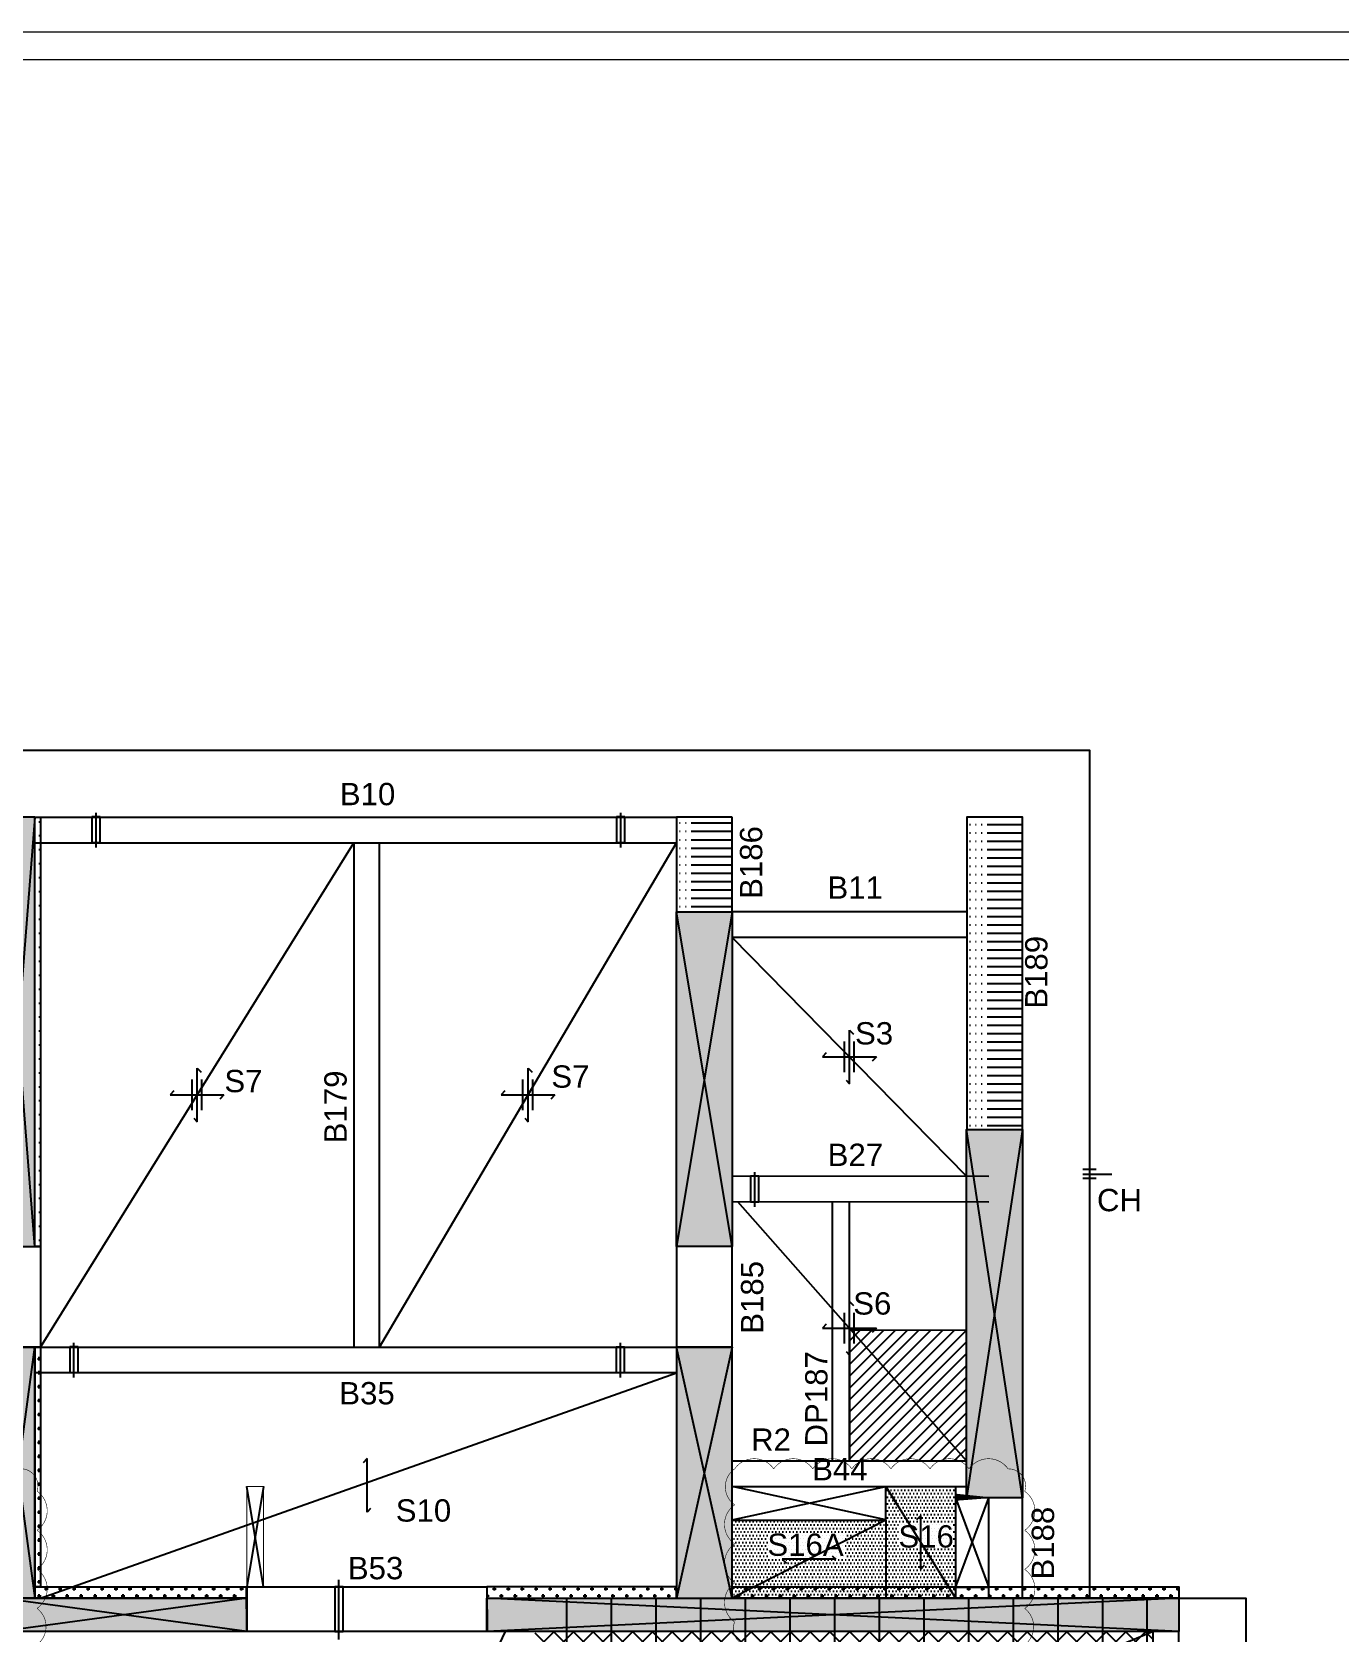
# Model space of a CAD drawing. Header units: metres. Extents: x 1798258 to 2151262, y -74142 to -14742.
# Drawn here: x 1852099 to 1863819, y -29080 to -14742 of the extents above; entities that cross this region are included whole.
import ezdxf
from ezdxf.enums import TextEntityAlignment as Align
from ezdxf.lldxf.tags import DXFTag

# ---------------------------------------------------------------- set-up
doc = ezdxf.new("R2010")
doc.units = ezdxf.units.M
doc.header["$MEASUREMENT"] = 0
doc.linetypes.add('ACAD_ISO02W100', pattern=[15, 12, -3])
doc.linetypes.add('CORE$0${ Gas Line }', pattern=[0])
for name, color, linetype in [('JW_  BAR', 221, 'Continuous'), ('JW_  BEAM', 4, 'Continuous'), ('JW_  BEAM NO', 21, 'Continuous'), ('JW_  COL', 221, 'Continuous'), ('JW_  COLFILL', 25, 'Continuous'), ('JW_  SLAB MARK', 3, 'Continuous'), ('JW_COLRED', 1, 'Continuous'), ('JW_CUTOUT', 31, 'ACAD_ISO02W100'), ('JW_FLARING', 151, 'Continuous')]:
    doc.layers.add(name, color=color, linetype=linetype)
doc.layers.add('JW_  TEMPLATE', color=7, linetype='Continuous', lineweight=0)
doc.styles.add('ROMANS', font='arial.ttf')
doc.styles.add('SC-BBS1', font='SansSerif')
tags = doc.linetypes.add('HIDDEN', pattern=[0.375, 0.25, -0.125]).pattern_tags.tags
tags[6:7] = [DXFTag(74, 4), DXFTag(75, 0), DXFTag(340, '0'), DXFTag(46, 1.0), DXFTag(50, 0.0), DXFTag(44, 0.0), DXFTag(45, 0.0)]
tags[4:5] = [DXFTag(74, 4), DXFTag(75, 0), DXFTag(340, '0'), DXFTag(46, 1.0), DXFTag(50, 0.0), DXFTag(44, 0.0), DXFTag(45, 0.0)]
doc.dimstyles.new('100mm', dxfattribs={"dimscale": 100, "dimtxt": 1.5, "dimasz": 1.199999999999999, "dimexe": 1, "dimexo": 1, "dimgap": 0.09, "dimtad": 0, "dimdec": 0, "dimzin": 0, "dimdsep": 46, "dimtxsty": 'ROMANS', "dimcen": 0.09, "dimclrd": 8, "dimclre": 8, "dimclrt": 2, "dimadec": 0, "dimazin": 0, "dimtfac": 1, "dimtdec": 0, "dimtofl": 0, "dimtmove": 0, "dimatfit": 3, "dimfxl": 1, "dimtolj": 1, "dimtzin": 0, "dimarcsym": 0})
pattern_1 = [(0, (-1187600.855265102, 53118.74694924323), (62.5, 62.5), [31.25, -93.75]), (90, (-1187585.230265102, 53103.12194924323), (-62.49999999999999, 62.5), [31.25, -93.75])]
pattern_2 = [(0, (-1187585.8553986, 53118.73020984286), (62.5, 62.5), [31.25, -93.75]), (90, (-1187570.2303986, 53103.10520984286), (-62.49999999999999, 62.5), [31.25, -93.75])]

# ---------------------------------------------------------------- blocks, each defined once
blk = doc.blocks.new('A$C388C335B')
at = {"layer": 'JW_  SLAB MARK'}
for p, q in [((-310.5169667005539, 0), (-262.0276968590915, 48.0723285228014)), ((310.5169667005539, 0), (-310.5169667005539, 0)), ((267.8402212485671, -38.81711931526661), (310.5169667005539, 0))]:
    blk.add_line(p, q, dxfattribs=at)
blk = doc.blocks.new('sd3')
at = {"layer": 'JW_  SLAB MARK', "xscale": 0.0393700787390117, "yscale": 0.0393700787390117, "zscale": 0.0393700787390117}
blk.add_blockref('A$C388C335B', (0, 0), dxfattribs=at)
blk = doc.blocks.new('sd1')
at = {"layer": 'JW_  SLAB MARK'}
for p, q in [((1.52823304416961, 10.54489059995103), (0, 12.22507742872403)), ((0, 12.22507742872403), (0, -12.22507742886955)), ((-12.22507742879679, 0), (-10.31605105713242, 1.892611359115107)), ((12.22507742923335, 0), (-12.22507742879679, 0)), ((-2.192684361332793, 6.989701254919053), (-2.192684361332793, -6.989701255137332)), ((2.298778251599287, 6.989701254919053), (2.298778251599287, -6.989701255137332)), ((10.54489060016931, -1.892611359115107), (12.22507742923335, 0)), ((0, -12.22507742886955), (-1.892611358955034, -10.31605105721974))]:
    blk.add_line(p, q, dxfattribs=at)
blk = doc.blocks.new('*U49')
at = {"layer": 'JW_  SLAB MARK'}
for p, q in [((0.149999999994486, 0.09999999999808462), (-0.1499999999938724, 0.09999999999808462)), ((-0.1499999999941792, 4.601985459195155e-13), (0.5000000000145521, -1.533995153169224e-12)), ((0.1499999999938724, -0.09999999999900502), (-0.149999999994486, -0.09999999999900502))]:
    blk.add_line(p, q, dxfattribs=at)
blk = doc.blocks.new('00 JW_ COLUMN')
at = {"layer": 'JW_  COL'}
for p, q in [((0, 1), (1, 0)), ((0, 0), (1, 1))]:
    blk.add_line(p, q, dxfattribs=at)
at = {"layer": 'JW_  COL', "color": 221}
blk.add_lwpolyline([(0, 0), (1, 0), (1, 1), (0, 1)], close=True, dxfattribs=at)
at = {"layer": 'JW_  COLFILL'}
blk.add_trace([(1, 1), (0, 1), (1, 0), (0, 0)], dxfattribs=at)
blk = doc.blocks.new('zw$3C9F')
at = {"layer": 'JW_COLRED'}
h = blk.add_hatch(dxfattribs=at)
h.set_pattern_fill('CROSS', color=256, scale=250)
h.set_pattern_definition([(0, (-1148650.8552651, 53118.74694924436), (62.5, 62.5), [31.25, -93.75]), (90, (-1148635.2302651, 53103.12194924436), (-62.49999999999999, 62.5), [31.25, -93.75])])
edge = h.paths.add_edge_path()
edge.add_line((49499.64105433202, 19005.12539120101), (49550.00000000256, 19005.12539120101))
edge.add_line((49550.00000000256, 19005.12539120101), (49550.00000000256, 15155.12539120101))
edge.add_line((49550.00000000233, 15155.12539120101), (49499.64105433202, 15155.12539120101))
edge.add_line((49499.64105433202, 15157.37807662868), (49499.64105433202, 19005.1253912009))
h = blk.add_hatch(dxfattribs=at)
h.set_pattern_fill('CROSS', color=256, scale=250)
h.set_pattern_definition(pattern_1)
edge = h.paths.add_edge_path()
edge.add_line((49495.63666437706, 14255.12850147246), (49550.00000000186, 14255.12850147246))
edge.add_line((49550.00000000186, 14255.12850147246), (49550.00000000186, 12105.12539120122))
edge.add_line((49550.00000000186, 12105.12539120151), (49500.00000000326, 12105.12383606572))
edge.add_line((49500.00000000326, 12105.12383606572), (49500.00000000326, 14255.12694633707))
h = blk.add_hatch(dxfattribs=at)
h.set_pattern_fill('CROSS', color=256, scale=250)
h.set_pattern_definition(pattern_1)
edge = h.paths.add_edge_path()
edge.add_line((49500.00000000303, 12105.20923068134), (51400.00000000233, 12105.20923068126))
edge.add_line((51400.00000000233, 12105.20923068126), (51400.00000000233, 12005.1896902029))
edge.add_line((51385.2487022758, 12005.18969020287), (49500.00000000349, 12005.18969020287))
edge.add_line((49500.00000000349, 12005.18969020287), (49500.00000000349, 12105.20923068117))
h = blk.add_hatch(dxfattribs=at)
h.set_pattern_fill('CROSS', color=256, scale=250)
h.set_pattern_definition(pattern_2)
h.paths.add_polyline_path([(55249.99814006872, 12107.32984860383), (53550.00000000442, 12107.32984860383), (53550.00000000442, 12007.34390322819), (55250.00185993547, 12007.34390322819)])
h = blk.add_hatch(dxfattribs=at)
h.set_pattern_fill('CROSS', color=256, scale=250)
h.set_pattern_definition(pattern_2)
edge = h.paths.add_edge_path(flags=17)
edge.add_line((59750.00000000442, 12007.42433981319), (53578.85633483366, 12005.20582778672))
edge = h.paths.add_edge_path(flags=17)
edge.add_line((59750.00000000442, 12007.42433981319), (53578.85633483366, 12005.20582778672))
h.paths.add_polyline_path([(59750.00000000442, 12107.32984860383), (59750.00000000442, 12007.42433981319), (55750.0000000021, 12007.34390322807), (55750.0000000021, 12107.3298486038)])
at = {"layer": 'JW_FLARING', "linetype": 'CORE$0${ Gas Line }', "ltscale": 100}
h = blk.add_hatch(dxfattribs=at)
h.set_pattern_fill('ACAD_ISO06W100', color=256, scale=15)
h.set_pattern_definition([(0, (-229994.2881488714, 457869.8703862872), (0, 75), [360, -45, 7.5, -45, 7.5, -97.5]), (0, (-229994.2881488714, 457869.8703862872), (0, 75), [-510, 7.5, -45])])
edge = h.paths.add_edge_path()
edge.add_line((55249.99999744887, 18157.33952713067), (55750.00000255578, 18157.34827932478))
edge.add_line((55750.00000255578, 18157.34827932478), (55750.00000255578, 19007.34390322749))
edge.add_line((55750.00000255578, 19007.34390322749), (55250.00000000233, 19007.34390322749))
edge.add_line((55250.00000000233, 19007.34390322749), (55250.41779156332, 18167.33515105945))
h = blk.add_hatch(dxfattribs=at)
h.set_pattern_fill('ACAD_ISO06W100', color=256, scale=15)
h.set_pattern_definition([(0, (-370217.9933888097, 457182.3177644623), (0, 75), [360, -45, 7.5, -45, 7.5, -97.5]), (0, (-370217.9933888097, 457182.3177644623), (0, 75), [-510, 7.5, -45])])
h.paths.add_polyline_path([(57850.20816885913, 16207.34390322703), (57850.41633771546, 19007.34390322751), (58350.41633771546, 19007.34390322751), (58349.79183114623, 16207.34390322691)])
at = {"layer": 'JW_COLRED'}
for points, elevation in [([(49499.64105433202, 19007.34390322772), (49550.00000000256, 19007.34390322772), (49550.00000000256, 15157.34390322772), (49499.64105433202, 15157.34390322772)], 60085.51790145865), ([(49500.00000000326, 14257.34545836358), (49550.00000000186, 14257.34701349917), (49550.00000000186, 12107.34390322822), (49500.00000000326, 12107.34234809263)], 60085.51789982232), ([(49500.00000000303, 12107.42774270805), (51400.00000000233, 12107.42774270802), (51400.00000000233, 12007.40820222955), (49500.00000000303, 12007.40820222958)], 79904.78500854128), ([(55250.0000000021, 12107.32984860383), (53550.00000000442, 12107.32984860383), (53550.00000000442, 12007.34390322819), (55250.0000000021, 12007.34390322819)], 60085.51789982232), ([(55750.0000000021, 12107.3298486038), (59750.00000000442, 12107.32984860383), (59750.00000000442, 12007.42433981319), (55750.0000000021, 12007.34390322807)], 60085.51789982232)]:
    blk.add_lwpolyline(points, close=True, dxfattribs=dict(at, elevation=elevation))
at = {"layer": 'JW_FLARING', "linetype": 'CORE$0${ Gas Line }', "ltscale": 100, "elevation": 60085.51789982232}
for points in [[(55750.00000255578, 19007.34390322751), (55250.00000000233, 19007.34390322749), (55249.99999744887, 18157.33952713067), (55750.00000255578, 18157.34827932478)], [(57850.20816885913, 16207.34390322703), (58349.79183114623, 16207.34390322691), (58350.41633771546, 19007.34390322751), (57850.41633771546, 19007.34390322751)]]:
    blk.add_lwpolyline(points, close=True, dxfattribs=at)
for p, xscale, yscale, zscale in [((55750.00000000233, 15157.34390322772, 60085.51789982233), -500, 3000, 301.0852557629114), ((58350.00000000256, 12907.34390322697, 60085.51789982233), -500, 3300, 301.0836972234538), ((59750.00000000442, 11707.34390322807, 60085.51789982233), -6200, 300, 6186.143665168785)]:
    blk.add_blockref('00 JW_ COLUMN', p, dxfattribs=dict(xscale=xscale, yscale=yscale, zscale=zscale))
at = {"xscale": 500, "yscale": 2250, "zscale": 300.717891342123, "rotation": 180}
blk.add_blockref('00 JW_ COLUMN', (55750.0000000021, 14257.34390322809, 60085.51789982233), dxfattribs=at)
at = {"layer": 'JW_COLRED', "zscale": 300.717891342123, "rotation": 180}
for p, xscale, yscale in [((49499.64105433435, 19007.34390322761, 60085.51790145865), 300, 3850), ((49200.00000000559, 14257.3439032281, 60085.51789982232), -300, 2250)]:
    blk.add_blockref('00 JW_ COLUMN', p, dxfattribs=dict(at, xscale=xscale, yscale=yscale))
at = {"layer": 'JW_COLRED', "xscale": -2200, "yscale": 300, "zscale": 2199.967606666149}
blk.add_blockref('00 JW_ COLUMN', (51400.00000000442, 11707.34390322807, 60085.51789982233), dxfattribs=at)
blk = doc.blocks.new('HG')
at = {"layer": 'JW_CUTOUT', "linetype": 'Continuous', "ltscale": 50}
for p, q in [((1854174.029981395, 471323.4709137928, 116860.156839863), (1854024.031478918, 472223.462055521, 116860.1568356109)), ((1854172.367317256, 472223.2233838591, 116860.1568356109), (1854024.031478918, 471323.4709137928, 116860.156839863)), ((1858374.022920743, 471923.6543438074, 116860.1568495126), (1859749.022920744, 472223.6543438248, 116860.1568495126)), ((1859749.022920744, 471923.6543438074, 116860.1568495126), (1858374.022920852, 472223.6543438012, 116860.1568495126))]:
    blk.add_line(p, q, dxfattribs=at)
at = {"layer": 'JW_CUTOUT', "linetype": 'Continuous', "ltscale": 50, "const_width": 9.99990016543021, "elevation": 116860.1568203476}
blk.add_lwpolyline([(1854024.031478918, 472223.462055521), (1854024.031478918, 471323.4709137928), (1854174.029981395, 471323.4709137928), (1854174.029981395, 472223.462055521)], close=True, dxfattribs=at)
at = {"layer": 'JW_CUTOUT', "linetype": 'Continuous', "ltscale": 50, "const_width": 10}
for points, elevation in [([(1858374.022920744, 471923.6543438074), (1858374.022920744, 472223.6543438012), (1859749.022920637, 472223.6543438016), (1859749.022920744, 471923.6543438074), (1858374.022920744, 471923.6543438074)], 116860.1568495126), ([(1860674.019310889, 471322.6150222615), (1860374.019310888, 471322.6150222579), (1860374.019310891, 472123.1049287153), (1860674.019310888, 472123.1049287149), (1860674.019310888, 471318.0737020607)], 116860.1568398751)]:
    blk.add_lwpolyline(points, dxfattribs=dict(at, elevation=elevation))
at = {"layer": 'JW_CUTOUT', "linetype": 'Continuous', "ltscale": 50, "elevation": 116860.1568451175}
blk.add_lwpolyline([(1860374.019310891, 472123.1049287153), (1860674.019310888, 471318.0737020607), (1860374.019310889, 471318.0737020607), (1860674.019310888, 472123.1049287149)], dxfattribs=at)
blk = doc.blocks.new('HDRG')
at = {"layer": 'JW_CUTOUT', "linetype": 'Continuous', "ltscale": 50}
for p, q in [((1352635.486041433, -21776.28196197848, 116860.1568302376), (1352635.486041433, -22006.28196197848, 116860.1568302376)), ((1352710.486041433, -21776.28196197848, 116860.1568302376), (1352635.486041433, -21776.28196197848, 116860.1568302376)), ((1352672.986041433, -22048.85961057148, 116860.1568302376), (1352672.986041433, -21740.22118303454, 116860.1568302376)), ((1352710.486041433, -22006.28196197848, 116860.1568302376), (1352710.486041433, -21776.28196197848, 116860.1568302376)), ((1357337.034413828, -21776.28228833742, 116860.1568302376), (1357337.034413828, -22006.28228833742, 116860.1568302376)), ((1357412.034413828, -21776.28228833742, 116860.1568302376), (1357337.034413828, -21776.28228833742, 116860.1568302376)), ((1357374.534413828, -22048.85993693042, 116860.1568302376), (1357374.534413828, -21740.22150939349, 116860.1568302376)), ((1357412.034413828, -22006.28228833742, 116860.1568302376), (1357412.034413828, -21776.28228833742, 116860.1568302376)), ((1352635.486041433, -22006.28196197848, 116860.1568302376), (1352710.486041433, -22006.28196197848, 116860.1568302376)), ((1357337.034413828, -22006.28228833742, 116860.1568302376), (1357412.034413828, -22006.28228833742, 116860.1568302376)), ((1358537.035141317, -24996.23478837871, 116860.1568302376), (1358537.035141317, -25226.23478837871, 116860.1568302376)), ((1358612.035141317, -24996.23478837871, 116860.1568302376), (1358537.035141317, -24996.23478837871, 116860.1568302376)), ((1358574.535141317, -25268.8124369717, 116860.1568302376), (1358574.535141317, -24960.17400943477, 116860.1568302376)), ((1358612.035141317, -25226.23478837871, 116860.1568302376), (1358612.035141317, -24996.23478837871, 116860.1568302376)), ((1358537.035141317, -25226.23478837871, 116860.1568302376), (1358612.035141317, -25226.23478837871, 116860.1568302376)), ((1352474.890245451, -26798.84890514625, 116860.1568302376), (1352474.890245451, -26490.21047760931, 116860.1568302376)), ((1357371.672398665, -26798.85267970223, 116860.1568302376), (1357371.672398665, -26490.21425216529, 116860.1568302376)), ((1352437.390245451, -26526.27125655325, 116860.1568302376), (1352437.390245451, -26756.27125655325, 116860.1568302376)), ((1352512.390245451, -26526.27125655325, 116860.1568302376), (1352437.390245451, -26526.27125655325, 116860.1568302376)), ((1352512.390245451, -26756.27125655325, 116860.1568302376), (1352512.390245451, -26526.27125655325, 116860.1568302376)), ((1357334.172398665, -26526.27503110923, 116860.1568302376), (1357334.172398665, -26756.27503110923, 116860.1568302376)), ((1357409.172398665, -26526.27503110923, 116860.1568302376), (1357334.172398665, -26526.27503110923, 116860.1568302376)), ((1357409.172398665, -26756.27503110923, 116860.1568302376), (1357409.172398665, -26526.27503110923, 116860.1568302376)), ((1352437.390245451, -26756.27125655325, 116860.1568302376), (1352512.390245451, -26756.27125655325, 116860.1568302376)), ((1357334.172398665, -26756.27503110923, 116860.1568302376), (1357409.172398665, -26756.27503110923, 116860.1568302376)), ((1354812.034414531, -28674.85422541184, 116860.1568302376), (1354812.034414531, -29074.85422541184, 116860.1568302376)), ((1354887.034414531, -28674.85422541184, 116860.1568302376), (1354812.034414531, -28674.85422541184, 116860.1568302376)), ((1354849.534414531, -29148.9023099214, 116860.1568302376), (1354849.534414531, -28612.13982724847, 116860.1568302376)), ((1354887.034414531, -29074.85422541184, 116860.1568302376), (1354887.034414531, -28674.85422541184, 116860.1568302376)), ((1354812.034414531, -29074.85422541184, 116860.1568302376), (1354887.034414531, -29074.85422541184, 116860.1568302376))]:
    blk.add_line(p, q, dxfattribs=at)
blk = doc.blocks.new('*D64')
at = {"color": 8, "linetype": 'HIDDEN', "lineweight": -2, "transparency": 16777216}
for p, q in [((-7059.234111071099, -1898.322578432453), (-7059.234111071099, -3291.101811459324)), ((-1409.234154091217, -1898.329191165671), (-1409.234154091217, -3291.101811459324))]:
    blk.add_line(p, q, dxfattribs=at)
at = {"color": 8, "linetype": 'Continuous', "lineweight": -2, "transparency": 16777216}
for p, q in [((-6939.234111071099, -3191.101811459324), (-5578.500162594801, -3191.101811459324)), ((-1529.234154091217, -3191.101811459324), (-2889.968102567515, -3191.101811459324))]:
    blk.add_line(p, q, dxfattribs=at)
at = {"color": 8, "transparency": 16777216}
for points in [[(-6939.234111071099, -3171.101811459324), (-6939.234111071099, -3211.101811459324), (-7059.234111071099, -3191.101811459324)], [(-1529.234154091217, -3211.101811459324), (-1529.234154091217, -3171.101811459324), (-1409.234154091217, -3191.101811459324)]]:
    blk.add_solid(points, dxfattribs=at)
at = {"layer": 'Defpoints', "color": 0, "transparency": 16777216}
for p in [(-7059.234111071099, -1798.322578432453), (-1409.234154091217, -1798.329191165671), (-1409.234154091217, -3191.101811459324)]:
    blk.add_point(p, dxfattribs=at)
at = {"color": 2, "lineweight": -2, "transparency": 16777216, "insert": (-4234.234132581158, -3191.101811459324), "char_height": 150, "attachment_point": 5, "style": 'ROMANS'}
blk.add_mtext('\\A1;\\fArial|b0|i0|c0|p34;T8@200C/C EXTRA @ TOP', dxfattribs=at)
blk = doc.blocks.new('*D65')
at = {"color": 8, "linetype": 'HIDDEN', "lineweight": -2, "transparency": 16777216}
for p, q in [((-7859.234111071099, 327.0237195925292), (-7859.234111071099, 1104.089581380758)), ((-1409.234275554307, -75.02988442014612), (-1409.234275554307, 1104.089581380758))]:
    blk.add_line(p, q, dxfattribs=at)
at = {"color": 8, "linetype": 'Continuous', "lineweight": -2, "transparency": 16777216}
for p, q in [((-7739.234111071099, 1004.089581380758), (-5978.500223326346, 1004.089581380758)), ((-1529.234275554307, 1004.089581380758), (-3289.96816329906, 1004.089581380758))]:
    blk.add_line(p, q, dxfattribs=at)
at = {"color": 8, "transparency": 16777216}
for points in [[(-7739.234111071099, 1024.089581380758), (-7739.234111071099, 984.0895813807583), (-7859.234111071099, 1004.089581380758)], [(-1529.234275554307, 984.0895813807583), (-1529.234275554307, 1024.089581380758), (-1409.234275554307, 1004.089581380758)]]:
    blk.add_solid(points, dxfattribs=at)
at = {"layer": 'Defpoints', "color": 0, "transparency": 16777216}
for p in [(-1409.234275554307, 1004.089581380758), (-7859.234111071099, 227.0237195925292), (-1409.234275554307, -175.0298844201461)]:
    blk.add_point(p, dxfattribs=at)
at = {"color": 2, "lineweight": -2, "transparency": 16777216, "insert": (-4634.234193312703, 1004.089581380758), "char_height": 150, "attachment_point": 5, "style": 'ROMANS'}
blk.add_mtext('\\A1;\\fArial|b0|i0|c0|p34;T8@200C/C EXTRA @ TOP', dxfattribs=at)
blk = doc.blocks.new('*D66')
at = {"color": 8, "linetype": 'HIDDEN', "lineweight": -2, "transparency": 16777216}
for p, q in [((-1409.234154091217, 6277.023719593111), (-1409.234154091217, 5095.459101945653)), ((-6659.234111071099, 5877.023719592908), (-6659.234111071099, 5095.459101945653))]:
    blk.add_line(p, q, dxfattribs=at)
at = {"color": 8, "linetype": 'Continuous', "lineweight": -2, "transparency": 16777216}
for p, q in [((-6539.234111071099, 5195.459101945653), (-5378.500162594801, 5195.459101945653)), ((-1529.234154091217, 5195.459101945653), (-2689.968102567515, 5195.459101945653))]:
    blk.add_line(p, q, dxfattribs=at)
at = {"color": 8, "transparency": 16777216}
for points in [[(-6539.234111071099, 5215.459101945653), (-6539.234111071099, 5175.459101945653), (-6659.234111071099, 5195.459101945653)], [(-1529.234154091217, 5175.459101945653), (-1529.234154091217, 5215.459101945653), (-1409.234154091217, 5195.459101945653)]]:
    blk.add_solid(points, dxfattribs=at)
at = {"layer": 'Defpoints', "color": 0, "transparency": 16777216}
for p in [(-1409.234154091217, 6377.023719593111), (-6659.234111071099, 5977.023719592908), (-1409.234154091217, 5195.459101945653)]:
    blk.add_point(p, dxfattribs=at)
at = {"color": 2, "lineweight": -2, "transparency": 16777216, "insert": (-4034.234132581158, 5195.459101945653), "char_height": 150, "attachment_point": 5, "style": 'ROMANS'}
blk.add_mtext('\\A1;\\fArial|b0|i0|c0|p34;T8@200C/C EXTRA @ TOP', dxfattribs=at)
blk = doc.blocks.new('*D67')
at = {"color": 8, "linetype": 'HIDDEN', "lineweight": -2, "transparency": 16777216}
for p, q in [((-1409.234275554307, 8475.316413605215), (-1409.234275554307, 7573.601167123576)), ((-6659.234111071099, 7797.996449324128), (-6659.234111071099, 7573.601167123576))]:
    blk.add_line(p, q, dxfattribs=at)
at = {"color": 8, "linetype": 'Continuous', "lineweight": -2, "transparency": 16777216}
for p, q in [((-6539.234111071099, 7673.601167123576), (-5378.500223326346, 7673.601167123576)), ((-1529.234275554307, 7673.601167123576), (-2689.96816329906, 7673.601167123576))]:
    blk.add_line(p, q, dxfattribs=at)
at = {"color": 8, "transparency": 16777216}
for points in [[(-6539.234111071099, 7693.601167123576), (-6539.234111071099, 7653.601167123576), (-6659.234111071099, 7673.601167123576)], [(-1529.234275554307, 7653.601167123576), (-1529.234275554307, 7693.601167123576), (-1409.234275554307, 7673.601167123576)]]:
    blk.add_solid(points, dxfattribs=at)
at = {"layer": 'Defpoints', "color": 0, "transparency": 16777216}
for p in [(-1409.234275554307, 8575.316413605215), (-6659.234111071099, 7897.996449324128), (-1409.234275554307, 7673.601167123576)]:
    blk.add_point(p, dxfattribs=at)
at = {"color": 2, "lineweight": -2, "transparency": 16777216, "insert": (-4034.234193312703, 7673.601167123576), "char_height": 150, "attachment_point": 5, "style": 'ROMANS'}
blk.add_mtext('\\A1;\\fArial|b0|i0|c0|p34;T8@200C/C EXTRA @ TOP', dxfattribs=at)
blk = doc.blocks.new('RP')
at = {"layer": 'JW_  BAR'}
for points, elevation in [([(-6659.234111071099, 8977.37001761789), (-6659.234111071099, 7897.996449324128)], 116860.1568468915), ([(-6259.234111071099, 8977.37001761789), (-6259.234111071099, 7897.996449324128)], 116860.1568468915), ([(-5859.234111071099, 8977.37001761789), (-5859.234111071099, 7897.996449324128)], 116860.1568468915), ([(-5459.234111071099, 8977.37001761789), (-5459.234111071099, 7897.996449324128)], 116860.1568468915), ([(-5059.234111071099, 8977.37001761789), (-5059.234111071099, 7897.996449324128)], 116860.1568468915), ([(-4659.234111071099, 8977.37001761789), (-4659.234111071099, 7897.996449324128)], 116860.1568468915), ([(-4259.234111071099, 8977.37001761789), (-4259.234111071099, 7897.996449324128)], 116860.1568468915), ([(-3859.234111071099, 8977.37001761789), (-3859.234111071099, 7897.996449324128)], 116860.1568468915), ([(-3459.234111071099, 8977.37001761789), (-3459.234111071099, 7897.996449324128)], 116860.1568468915), ([(-3059.234111071099, 8977.37001761789), (-3059.234111071099, 7897.996449324128)], 116860.1568468915), ([(-2659.234111071099, 8977.37001761789), (-2659.234111071099, 7897.996449324128)], 116860.1568468915), ([(-2259.234111071099, 8977.37001761789), (-2259.234111071099, 7897.996449324128)], 116860.1568468915), ([(-1859.234111071099, 8977.37001761789), (-1859.234111071099, 7897.996449324128)], 116860.1568468915), ([(-1459.234111071099, 8977.37001761789), (-1459.234111071099, 7897.996449324128)], 116860.1568468915), ([(-6659.234111071099, 5977.023719592908), (-6659.234111071099, 6952.023719592908)], 116860.1568468915), ([(-6259.234111071099, 5977.023719592908), (-6259.234111071099, 6952.023719592908)], 116860.1568468915), ([(-5859.234111071099, 5977.023719592908), (-5859.234111071099, 6952.023719592908)], 116860.1568468915), ([(-5459.234111071099, 5977.023719592908), (-5459.234111071099, 6952.023719592908)], 116860.1568468915), ([(-5059.234111071099, 5977.023719592908), (-5059.234111071099, 6952.023719592908)], 116860.1568468915), ([(-4659.234111071099, 5977.023719592908), (-4659.234111071099, 6952.023719592908)], 116860.1568468915), ([(-4259.234111071099, 5977.023719592908), (-4259.234111071099, 6952.023719592908)], 116860.1568468915), ([(-3859.234111071099, 5977.023719592908), (-3859.234111071099, 6952.023719592908)], 116860.1568468915), ([(-3459.234111071099, 5977.023719592908), (-3459.234111071099, 6952.023719592908)], 116860.1568468915), ([(-3059.234111071099, 5977.023719592908), (-3059.234111071099, 6952.023719592908)], 116860.1568468915), ([(-2659.234111071099, 5977.023719592908), (-2659.234111071099, 6952.023719592908)], 116860.1568468915), ([(-2259.234111071099, 5977.023719592908), (-2259.234111071099, 6952.023719592908)], 116860.1568468915), ([(-1859.234111071099, 5977.023719592908), (-1859.234111071099, 6952.023719592908)], 116860.1568468915), ([(-1459.234111071099, 5977.023719592908), (-1459.234111071099, 6952.023719592908)], 116860.1568468915), ([(-7859.234111071099, 227.0237195925292), (-7859.234111071099, -852.349848701233)], 45831.02795572554), ([(-7459.234111071099, 227.0237195925292), (-7459.234111071099, -852.349848701233)], 45831.02795572554), ([(-7059.234111071099, 227.0237195925292), (-7059.234111071099, -852.349848701233)], 45831.02795572554), ([(-6659.234111071099, 227.0237195925292), (-6659.234111071099, -852.349848701233)], 45831.02795572554), ([(-6259.234111071099, 227.0237195925292), (-6259.234111071099, -852.349848701233)], 45831.02795572554), ([(-5859.234111071099, 227.0237195925292), (-5859.234111071099, -852.349848701233)], 45831.02795572554), ([(-5459.234111071099, 227.0237195925292), (-5459.234111071099, -852.349848701233)], 45831.02795572554), ([(-5059.234111071099, 227.0237195925292), (-5059.234111071099, -852.349848701233)], 45831.02795572554), ([(-4659.234111071099, 227.0237195925292), (-4659.234111071099, -852.349848701233)], 45831.02795572554), ([(-4259.234111071099, 227.0237195925292), (-4259.234111071099, -852.349848701233)], 45831.02795572554), ([(-3859.234111071099, 227.0237195925292), (-3859.234111071099, -852.349848701233)], 45831.02795572554), ([(-3459.234111071099, 227.0237195925292), (-3459.234111071099, -852.349848701233)], 45831.02795572554), ([(-3059.234111071099, 227.0237195925292), (-3059.234111071099, -852.349848701233)], 45831.02795572554), ([(-2659.234111071099, 227.0237195925292), (-2659.234111071099, -852.349848701233)], 45831.02795572554), ([(-2259.234111071099, 227.0237195925292), (-2259.234111071099, -852.349848701233)], 45831.02795572554), ([(-1859.234111071099, 227.0237195925292), (-1859.234111071099, -852.349848701233)], 45831.02795572554), ([(-1459.234111071099, 227.0237195925292), (-1459.234111071099, -852.349848701233)], 45831.02795572554), ([(-7059.234111071099, -2773.322578432453), (-7059.234111071099, -1798.322578432453)], 45831.02795572554), ([(-6659.234111071099, -2773.322578432453), (-6659.234111071099, -1798.322578432453)], 45831.02795572554), ([(-6259.234111071099, -2773.322578432453), (-6259.234111071099, -1798.322578432453)], 45831.02795572554), ([(-5859.234111071099, -2773.322578432453), (-5859.234111071099, -1798.322578432453)], 45831.02795572554), ([(-5459.234111071099, -2773.322578432453), (-5459.234111071099, -1798.322578432453)], 45831.02795572554), ([(-5059.234111071099, -2773.322578432453), (-5059.234111071099, -1798.322578432453)], 45831.02795572554), ([(-4659.234111071099, -2773.322578432453), (-4659.234111071099, -1798.322578432453)], 45831.02795572554), ([(-4259.234111071099, -2773.322578432453), (-4259.234111071099, -1798.322578432453)], 45831.02795572554), ([(-3859.234111071099, -2773.322578432453), (-3859.234111071099, -1798.322578432453)], 45831.02795572554), ([(-3459.234111071099, -2773.322578432453), (-3459.234111071099, -1798.322578432453)], 45831.02795572554), ([(-3059.234111071099, -2773.322578432453), (-3059.234111071099, -1798.322578432453)], 45831.02795572554), ([(-2659.234111071099, -2773.322578432453), (-2659.234111071099, -1798.322578432453)], 45831.02795572554), ([(-2259.234111071099, -2773.322578432453), (-2259.234111071099, -1798.322578432453)], 45831.02795572554), ([(-1859.234111071099, -2773.322578432453), (-1859.234111071099, -1798.322578432453)], 45831.02795572554), ([(-1459.234111071099, -2773.322578432453), (-1459.234111071099, -1798.322578432453)], 45831.02795572554)]:
    blk.add_lwpolyline(points, dxfattribs=dict(at, elevation=elevation))
at = {"linetype": 'Continuous', "lineweight": -2}
for base, p1, p2, picture, middle in [((-1409.234275554307, 7673.601167123576, 71029.12889116594), (-6659.234111071099, 7897.996449324128, 116860.1568468915), (-1409.234275554307, 8575.316413605215, 116852.4672890838), '*D67', (-4034.234193312703, 7673.601167123576, 71029.12889116594)), ((-1409.234275554307, 1004.089581380758), (-7859.234111071099, 227.0237195925292, 45831.02795572554), (-1409.234275554307, -175.0298844201461, 45823.33839791789), '*D65', (-4634.234193312703, 1004.089581380758))]:
    dim = blk.add_linear_dim(base=base, p1=p1, p2=p2, text='\\fArial|b0|i0|c0|p34;T8@200C/C EXTRA @ TOP', dimstyle='100mm', dxfattribs=at)
    dim.commit()
    dim.dimension.update_dxf_attribs({"geometry": picture, "text_midpoint": middle})
for base, p1, p2, picture, middle in [((-1409.234154091217, 5195.459101945653, 71029.12889116594), (-6659.234111071099, 5977.023719592908, 116860.1568468915), (-1409.234154091217, 6377.023719593111, 116860.1568398751), '*D66', (-4034.234132581158, 5195.459101945653, 71029.12889116594)), ((-1409.234154091217, -3191.101811459324), (-7059.234111071099, -1798.322578432453, 45831.02795572554), (-1409.234154091217, -1798.329191165671, 45829.01664717581), '*D64', (-4234.234132581158, -3191.101811459324))]:
    dim = blk.add_linear_dim(base=base, p1=p1, p2=p2, text='\\fArial|b0|i0|c0|p34;T8@200C/C EXTRA @ TOP', dimstyle='100mm', override={"dimtxsty": 'ROMANS'}, dxfattribs=at)
    dim.commit()
    dim.dimension.update_dxf_attribs({"geometry": picture, "text_midpoint": middle})

msp = doc.modelspace()

# ---------------------------------------------------------------- hatches: boundary and pattern name
h = msp.add_hatch()
h.set_pattern_fill('DOTS', color=8, scale=500)
h.set_pattern_definition([(0, (1858374.019310888, -28776.92629794247), (15.625, 31.25), [0, -31.25])])
edge = h.paths.add_edge_path()
edge.add_line((1858374.049678644, -28776.92629793912), (1858374.019310888, -28076.92629793914))
edge.add_line((1858374.019310888, -28076.92629793914), (1859749.019310888, -28076.92629793962))
edge.add_line((1859749.019310888, -28076.92629793962), (1859749.019310889, -27776.92629794026))
edge.add_line((1859749.019310889, -27776.92629794026), (1860374.019310889, -27776.92629794222))
edge.add_line((1860374.019310889, -27776.92629794222), (1860374.019310888, -28776.92629794247))
edge.add_line((1860374.019310888, -28776.92629794247), (1858374.019310888, -28776.92629793912))
at = {"layer": 'JW_  BEAM'}
h = msp.add_hatch(dxfattribs=at)
h.set_pattern_fill('ANSI31', color=8, scale=600)
h.set_pattern_definition([(45, (1117058.04001325, 538640.6674015365), (-53.03300858899106, 53.03300858899106), [])])
h.paths.add_polyline_path([(1860474.019310888, -26376.3512909262), (1859423.602973175, -26377.50130495209), (1859423.602973175, -27547.50130495222), (1860474.019310888, -27546.35129092609)])
h = msp.add_hatch(dxfattribs=at)
h.set_pattern_fill('ANSI37', color=8, scale=1000, angle=270)
h.set_pattern_definition([(315, (0, 0), (88.38834764831846, 88.38834764831842), []), (404.9999999999999, (0, 0), (-88.38834764831842, 88.38834764831846), [])])
h.paths.add_polyline_path([(1862144.019482986, -29076.92629793879), (1856604.299154733, -29076.92629793879), (1856604.299154733, -31376.92629793914), (1862144.019482986, -31376.92629793914)])

# ---------------------------------------------------------------- linework, layer by layer
at = {"color": 8, "elevation": 116860.1568398751}
msp.add_lwpolyline([(1858374.049678644, -28776.92629793912), (1858374.019310888, -28076.92629793914), (1859749.019310888, -28076.92629793962), (1859749.019310889, -27776.92629794026), (1860374.019310889, -27776.92629794222), (1860374.019310888, -28776.92629794247), (1858374.019310888, -28776.92629793912)], dxfattribs=at)
at = {"layer": 'JW_  BEAM'}
for p, q in [((1852124.019310889, -21776.93697153553, 116860.1568398751), (1857874.019324525, -21776.93732972347, 116860.1568398751)), ((1852124.019296561, -22006.93697153553, 116860.1568398751), (1857874.019310197, -22006.93732972347, 116860.1568398751)), ((1854983.698540214, -22006.93714967536, 116860.1568398751), (1854983.737983546, -26526.92629793914, 116860.1568398751)), ((1855213.737858409, -26526.92629793914, 116860.1568398751), (1855214.019310889, -22006.93716402262, 116860.1568398751)), ((1860474.355354899, -22626.92629792643, 116860.1568398751), (1858374.019310887, -22626.92629793017, 116860.1568398751)), ((1860474.355354899, -22856.9262979262, 116860.1568398751), (1858374.019310887, -22856.92629793017, 116860.1568398751)), ((1860674.019310888, -24996.92629793914, 116860.1568398751), (1858374.019310888, -24996.89420587452, 116860.1568398751)), ((1860674.019310888, -25226.92629793914, 116860.1568398751), (1858374.019310888, -25226.89420587452, 116860.1568398751)), ((1858374.019310889, -27546.92629793914, 116860.1568398751), (1860474.019310889, -27546.92629793914, 149096.3638671605)), ((1858374.019310889, -27776.92629793914, 116860.1568398751), (1860474.019310888, -27776.92629793914, 116860.1568398751)), ((1860674.019310888, -28781.46761813964, 65680.45683987509), (1860674.019310889, -27876.92629795784, 116860.1568398751)), ((1860974.019310888, -28781.46761813964, 65680.45683987509), (1860974.019310889, -27876.92629795807, 116860.1568398751)), ((1856340.291686332, -29076.92629793926, 116860.1568398751), (1855373.871420097, -31097.62321824815, 116860.1568398751)), ((1862144.019310889, -31376.92629793914, 116860.1568398751), (1862144.019483032, -29076.31363964545, 116868.2043096581)), ((1862374.019310889, -31376.92629793914, 116860.1568398751), (1862374.019483032, -29076.3136396458, 116868.2043096581))]:
    msp.add_line(p, q, dxfattribs=at)
at = {"layer": 'JW_  BEAM', "linetype": 'HIDDEN', "ltscale": 500}
for p, q in [((1859271.050754237, -27547.7173346722, 91275.75137653534), (1859271.050754236, -25226.90672221846, 91275.75137653534)), ((1859423.602973175, -27546.92415625995, 116860.1568495127), (1859423.602973174, -25226.90885079048, 116860.1568495127))]:
    msp.add_line(p, q, dxfattribs=at)
at = {"layer": 'JW_  BEAM'}
for points, elevation in [([(1802624.019310881, -27576.9262966368), (1802024.019310889, -27576.92629793914), (1802024.019310889, -21176.92629793937), (1861574.019310889, -21176.92629794302), (1861574.019310889, -28776.92629793891)], 116860.1568176), ([(1862374.019310884, -28776.92629793914), (1862974.019310889, -28776.92629793914), (1862974.019310889, -40526.92629793914), (1862374.019310889, -40526.92629793931)], 116860.1568398751)]:
    msp.add_lwpolyline(points, dxfattribs=dict(at, elevation=elevation))
for points, elevation in [([(1852174.019310884, -26526.91224329987), (1851774.019310884, -26526.98009671596), (1851774.019310884, -25626.98009671009), (1852174.019310884, -25626.91224329401)], 116860.1568431478), ([(1858374.019310888, -25626.92629793914), (1857874.019310888, -25626.92629793914), (1857874.019310888, -26526.92629441804), (1858374.019310888, -26526.92629441804)], 116860.1568398751), ([(1852124.019310889, -26526.92629793914), (1857874.019310888, -26526.92629793914), (1857874.019310888, -26756.93007249512), (1852124.019310889, -26756.93007249512)], 116860.1568398751), ([(1854021.47986627, -28676.94035256304), (1856174.01931089, -28676.94035256304), (1856176.558755507, -29076.52712361735), (1854024.019310887, -29076.52712361735)], 46738.38466010966)]:
    msp.add_lwpolyline(points, close=True, dxfattribs=dict(at, elevation=elevation))
at = {"layer": 'JW_  BEAM', "color": 8, "elevation": 149096.3638671605}
msp.add_lwpolyline([(1860474.019310889, -26376.35129092614), (1859423.602973175, -26377.50130495214), (1859423.602973175, -27547.50130495216), (1860474.019310889, -27546.35129092615)], close=True, dxfattribs=at)
at = {"layer": 'JW_  SLAB MARK'}
for p, q in [((1852174.019310887, -26526.91224329987, 116860.1568431478), (1854983.69854022, -22006.93776801716, 116860.1568398751)), ((1855213.737968079, -26526.92629793914, 116860.1568398751), (1857874.019310197, -22006.93732972347, 116860.1568398751)), ((1860474.019310888, -24996.89420587428, 116860.1568398752), (1858374.019310888, -22856.92629793017, 116860.1568468915)), ((1860474.019310889, -27546.92629793914, 149096.3638671605), (1858424.019310889, -25226.89420587452, 116860.1568398751)), ((1852174.019310888, -28776.97897169872, 116860.1568621503), (1857874.019310888, -26756.93007249512, 116860.1568398751)), ((1859749.019310889, -27776.92629794026, 116860.1568398751), (1860374.019310889, -28776.92629793914, 116860.1568398751)), ((1859749.019310889, -28076.92629793914, 116860.1568398751), (1858374.049678644, -28776.92629793914, 116860.1568398751)), ((1859749.019310889, -28076.92629793914, 116860.1568398751), (1859749.019310889, -28776.92629793891, 116860.1568398751)), ((1862139.792432484, -29077.43665637052, 45831.38586770082), (1856604.299154733, -31376.92629793914, 116860.1568398751))]:
    msp.add_line(p, q, dxfattribs=at)
at = {"layer": 'JW_  TEMPLATE'}
for points in [[(1798257.875438136, -14742.33167741611), (1798257.875438136, -74142.3316774161), (1882357.875438135, -74142.3316774161), (1882357.875438135, -14742.33167741611)], [(1798507.875438134, -14992.3316774173), (1798507.875438134, -73892.33167741733), (1882107.875438136, -73892.33167741733), (1882107.875438136, -14992.3316774173)]]:
    msp.add_lwpolyline(points, close=True, dxfattribs=at)

# ---------------------------------------------------------------- block references
for name, p in [('HG', (0, -500000)), ('zw$3C9F', (1802624.019310886, -40784.27020116686, 56774.63894005278))]:
    msp.add_blockref(name, p)
at = {"layer": 'JW_  SLAB MARK', "color": 0, "xscale": 19.68503937008789, "yscale": 19.68503937008789, "zscale": 19.68503937008789, "rotation": 180}
for p in [(1859424.019310888, -23926.91025190366, 116860.1568433833), (1853578.858925554, -24266.92500565852, 116860.1568415114), (1856543.878639138, -24266.93181383131, 116860.1568398751), (1859424.019310888, -26358.14599865815, 116860.1568433833)]:
    msp.add_blockref('sd1', p, dxfattribs=at)
at = {"layer": 'JW_  SLAB MARK'}
for name, p, xscale, yscale, zscale, rotation in [('*U49', (1861574.019310887, -24976.92629793924, 116860.1568451175), -400.0000000000003, 399.9999999999998, 400.0000000000002, 179.9999999999927), ('sd3', (1855102.393372876, -27765.98545891267, 97918.08467111284), -19.68503937008789, 19.68503937008789, 19.68503937008789, 89.99999999999993), ('sd3', (1860062.138449375, -28277.91691951811, 116860.1568398751), -19.68503937008789, 19.68503937008789, 19.68503937008789, 89.99999999999993), ('sd3', (1859061.534494766, -28426.9262979392, 116860.1568398751), -19.68503937008789, 19.68503937008789, 19.68503937008789, 180)]:
    msp.add_blockref(name, p, dxfattribs=dict(at, xscale=xscale, yscale=yscale, zscale=zscale, rotation=rotation))

# ---------------------------------------------------------------- texts
at = {"layer": 'JW_  BEAM NO', "style": 'SC-BBS1'}
for s, p in [('B10', (1855106.003471367, -21731.33326096635, 116860.1568423197)), ('B11', (1859474.748022449, -22569.30224091825, 116860.1568423197)), ('S3', (1859644.278685341, -23875.26001622355, -116860.1568481382)), ('S7', (1853993.984429046, -24302.97916993732, -0.006247990866540931)), ('S7', (1856923.39783502, -24262.78499429335, -8.263144991360605e-06)), ('B27', (1859476.999494461, -24964.0340304124, 116860.1568423197)), ('CH', (1861843.268139308, -25369.6795317431, -116860.1568481382)), ('S6', (1859628.198136816, -26295.92517787664, -132978.2603652891)), ('B35', (1855100.927897004, -27100.48118615462, 116860.156844903)), ('B44', (1859337.911277441, -27780.95978294226, 116860.1568423197)), ('S10', (1855606.833122784, -28151.09535957742, -18942.07217702542)), ('S16A', (1859029.968766538, -28457.76542564426, -142453.3201655143)), ('S16', (1860110.861489945, -28383.51395836398, 116860.1568398751)), ('B53', (1855177.482770552, -28667.66645857301, 116860.1568423197))]:
    msp.add_text(s, height=200, dxfattribs=at).set_placement(p, align=Align.BOTTOM_CENTER)
for s, p in [('B186', (1858702.357923869, -22184.7839907503, 116860.1568475621)), ('B189', (1861258.051238164, -23168.69973891379, 116860.1568423197)), ('B179', (1854978.751163919, -24375.12231077615, 116860.1568423197)), ('B185', (1858711.44222984, -26081.41142286641, 116860.1568475621)), ('DP187', (1859286.945683042, -26990.80241011671, 116860.1568451175)), ('B188', (1861317.085045384, -28284.12986335106, 116860.1568423197))]:
    msp.add_text(s, height=200, rotation=90, dxfattribs=at).set_placement(p, align=Align.BOTTOM_CENTER)

# ---------------------------------------------------------------- next in the draw order: block references
msp.add_blockref('HDRG', (500000, 0))

# ---------------------------------------------------------------- next in the draw order: linework, layer by layer
at = {"color": 6, "const_width": 5}
for points, elevation in [([(1849545.562190518, -27617.4707681234, -0.52056705), (1849895.562190518, -27617.4707681234, -0.52056705), (1850245.562190518, -27617.4707681234, -0.52056705), (1850595.562190518, -27617.4707681234, -0.52056705), (1850945.562190518, -27617.4707681234, -0.52056705), (1851295.562190518, -27617.4707681234, -0.52056705), (1851645.562190518, -27617.4707681234, -0.52056705), (1851995.562190518, -27617.4707681234, -0.52056705), (1852144.562190518, -27818.4707681234, -0.52056705), (1852144.562190518, -28168.4707681234, -0.52056705), (1852144.562190518, -28518.4707681234, -0.52056705), (1852144.562190518, -28868.4707681234, -0.52056705), (1852130.562190518, -29204.4707681234, -0.52056705), (1851780.562190518, -29204.4707681234, -0.52056705), (1851430.562190518, -29204.4707681234, -0.52056705), (1851080.562190518, -29204.4707681234, -0.52056705), (1850730.562190518, -29204.4707681234, -0.52056705), (1850380.562190518, -29204.4707681234, -0.52056705), (1850030.562190518, -29204.4707681234, -0.52056705), (1849680.562190518, -29204.4707681234, -0.52056705), (1849545.562190518, -28989.4707681234, -0.52056705), (1849545.562190518, -28639.4707681234, -0.52056705), (1849545.562190518, -28289.4707681234, -0.52056705), (1849545.562190518, -27939.4707681234, -0.52056705)], -9.637529728934169e-06), ([(1858395.175916283, -27618.41058827383, -0.52056705), (1858745.175916283, -27618.41058827383, -0.52056705), (1859095.175916283, -27618.41058827383, -0.52056705), (1859445.175916283, -27618.41058827383, -0.52056705), (1859795.175916283, -27618.41058827383, -0.52056705), (1860145.175916283, -27618.41058827383, -0.52056705), (1860495.175916283, -27618.41058827383, -0.52056705), (1860845.175916283, -27618.41058827383, -0.52056705), (1860994.175916283, -27819.41058827383, -0.52056705), (1860994.175916283, -28169.41058827383, -0.52056705), (1860994.175916283, -28519.41058827383, -0.52056705), (1860994.175916283, -28869.41058827383, -0.52056705), (1860980.175916283, -29205.41058827383, -0.52056705), (1860630.175916283, -29205.41058827383, -0.52056705), (1860280.175916283, -29205.41058827383, -0.52056705), (1859930.175916283, -29205.41058827383, -0.52056705), (1859580.175916283, -29205.41058827383, -0.52056705), (1859230.175916283, -29205.41058827383, -0.52056705), (1858880.175916283, -29205.41058827383, -0.52056705), (1858530.175916283, -29205.41058827383, -0.52056705), (1858395.175916283, -28990.41058827383, -0.52056705), (1858395.175916283, -28640.41058827383, -0.52056705), (1858395.175916283, -28290.41058827383, -0.52056705), (1858395.175916283, -27940.41058827383, -0.52056705)], -9.637544280849397e-06)]:
    msp.add_lwpolyline(points, format="xyb", close=True, dxfattribs=dict(at, elevation=elevation))

# ---------------------------------------------------------------- next in the draw order: block references
at = {"layer": 'JW_  BAR'}
msp.add_blockref('RP', (1863549.026535899, -37753.95001753225), dxfattribs=at)

# ---------------------------------------------------------------- next in the draw order: texts
at = {"layer": 'JW_  BEAM NO', "color": 6, "style": 'SC-BBS1'}
msp.add_text('R2', height=200, dxfattribs=at).set_placement((1858720.883491455, -27516.1438042126, -116860.156856529), align=Align.BOTTOM_CENTER)

doc.saveas('drawing.dxf')
